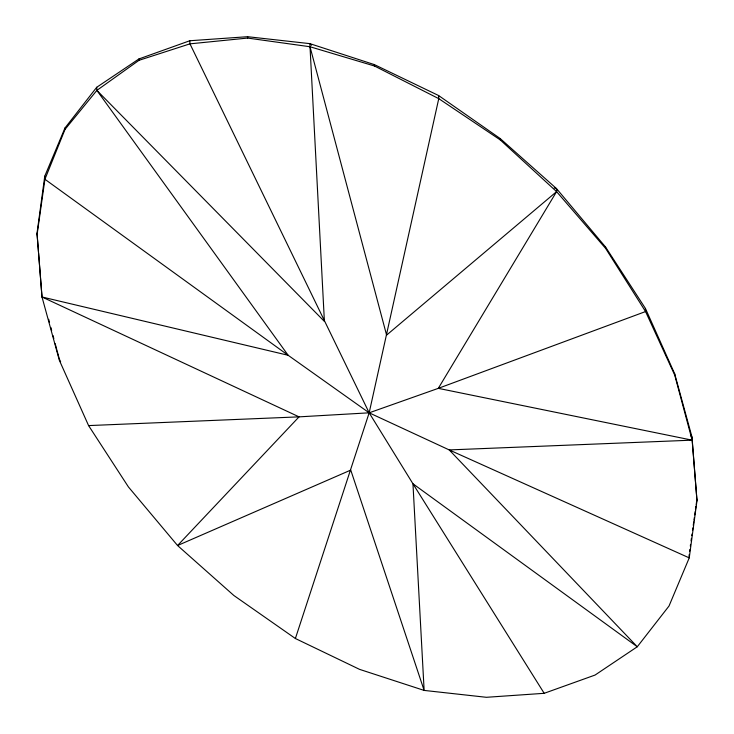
<?xml version="1.0" encoding="UTF-8"?>
<svg xmlns="http://www.w3.org/2000/svg" width="734" height="734" viewBox="0 0 734 734"><rect width="100%" height="100%" fill="white"/><g stroke="black" fill="none" stroke-linecap="round" stroke-linejoin="round"><path stroke-width="1.1" d="M37.012 233.311L44.765 176.178L64.977 127.991L96.723 87.282L138.928 58.949L189.812 40.746L247.587 36.7L309.867 43.645L374.423 64.629L438.611 95.539L500.129 138.497L556.445 188.528L605.559 247.037L645.425 308.454L674.665 373.744L691.997 437.069L696.988 500.689L689.235 557.877L669.023 606.009L637.277 646.764L595.072 675.051L544.188 693.309L486.413 697.3L424.133 690.41L359.577 669.371L295.389 638.516L233.871 595.503L177.564 545.518L128.441 486.963L88.585 425.592L59.335 360.256L42.003 296.986L37.012 233.311L38.526 252.239M37.076 234.687L44.912 179.27L44.765 176.178M689.584 551.307L689.822 549.582M690.318 546.114L690.556 544.38M691.052 540.912L691.419 538.316M691.786 535.71L692.024 533.976M692.52 530.517L692.887 527.911M693.254 525.315L693.74 521.846M693.988 520.112L694.355 517.516M694.722 514.91L695.208 511.451M695.456 509.717L695.942 506.249M696.19 504.515L696.924 499.313M295.389 638.516L369.165 412.82L438.758 98.64L438.611 95.539M696.988 500.689L692.144 440.161L674.729 375.111L645.562 311.555L605.623 248.413L556.592 191.629L500.193 139.864L438.758 98.64L374.487 66.005L310.014 46.747L247.652 38.067L189.959 43.847L138.992 60.316L96.87 90.383L65.042 129.358L44.912 179.27L288.141 355.274L369.165 412.82L449.217 449.924L689.235 557.877L689.088 554.776M554.225 187.941L556.445 188.528L556.592 191.629L438.299 388.35L369.165 412.82L299.059 416.857L88.585 425.592M556.592 191.629L386.598 335.117L310.014 46.747L309.867 43.645L311.491 45.242M690.446 435.4L691.997 437.069L692.144 440.161L449.217 449.924L637.277 646.764L412.958 483.789L369.165 412.82L189.959 43.847L189.812 40.746M692.144 440.161L438.299 388.35L645.562 311.555L645.425 308.454M38.599 253.193L42.003 296.986L288.141 355.274L96.87 90.383L96.723 87.282M42.003 296.986L299.059 416.857L177.564 545.518L350.76 470.09L424.133 690.41L412.958 483.789L544.188 693.309M96.87 90.383L324.4 321.419L310.014 46.747M59.27 358.889L60.638 361.871M48.664 319.281L49.472 322.327M50.839 327.401L51.655 330.447M53.013 335.53L53.83 338.576M55.188 343.65L56.821 349.742M57.096 350.76L59.004 357.871M556.445 188.528L556.785 190.794M674.665 373.744L674.729 375.111M605.559 247.037L605.623 248.413M500.129 138.497L500.193 139.864M374.423 64.629L374.487 66.005M247.587 36.7L247.652 38.067M138.928 58.949L138.992 60.316M64.977 127.991L65.042 129.358"/></g></svg>
